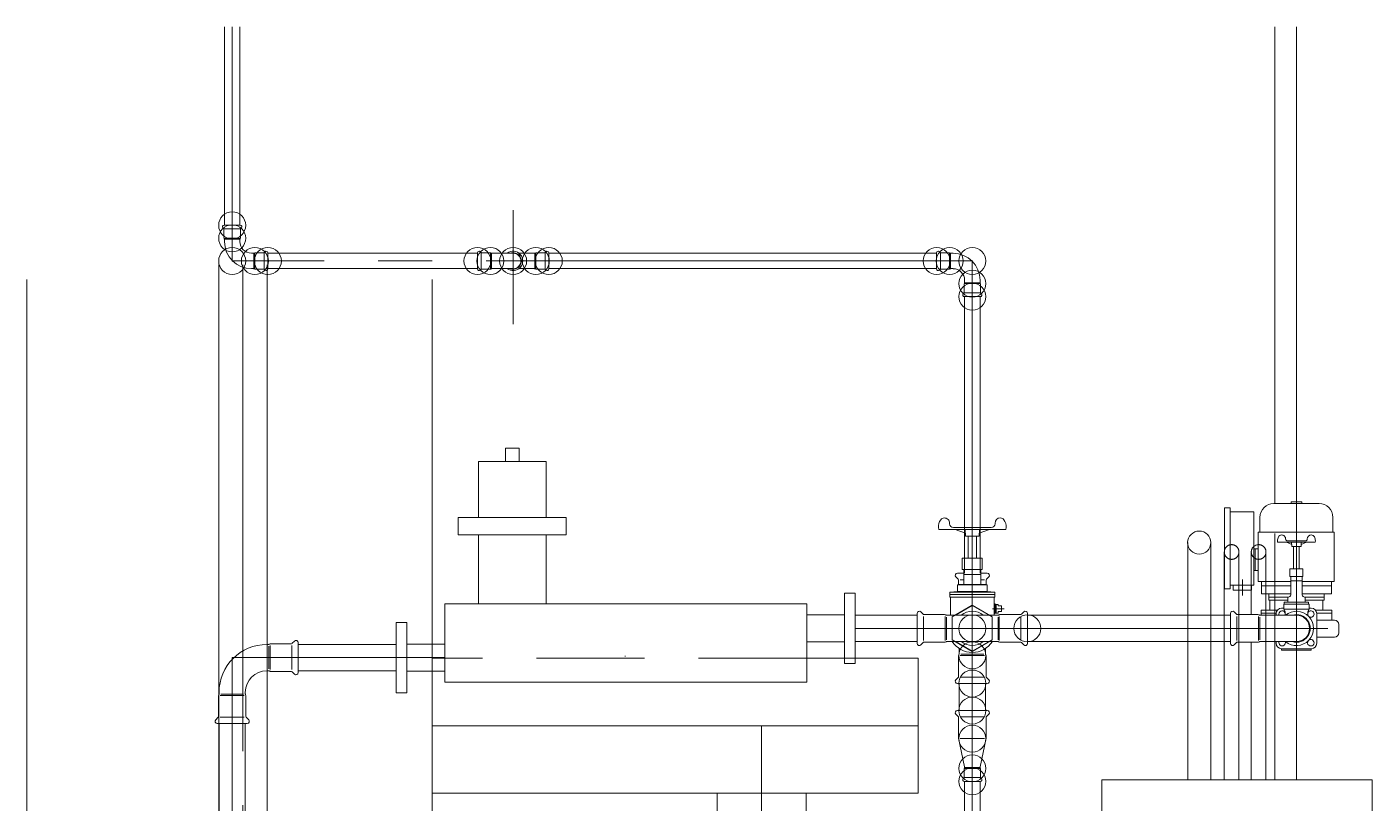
# Model space of a CAD drawing. Units: millimetres at full size, sheet at 1:100. Extents: x -1331 to 21899, y -20013 to -11058.
# Drawn here: x 1598 to 4088, y -16015 to -14578 of the extents above; entities that cross this region are included whole.
import ezdxf

# ---------------------------------------------------------------- set-up
doc = ezdxf.new("R2010")
doc.units = ezdxf.units.MM
doc.header["$LTSCALE"] = 100
doc.header["$PDMODE"] = 32
doc.header["$PDSIZE"] = 50
doc.linetypes.add('CHAIN2', pattern=[12, 9, -1, 1, -1])
doc.linetypes.add('DASHED2', pattern=[3, 2, -1])
for name, color, linetype, lineweight in [('2-0_壁', 7, 'Continuous', 9), ('2-3_給水', 5, 'Continuous', 9), ('2-4_給湯', 1, 'Continuous', 9), ('2-6_膨張水', 1, 'Continuous', 9), ('2-8_排気', 134, 'Continuous', 9), ('2-A_電源', 7, 'Continuous', 9)]:
    doc.layers.add(name, color=color, linetype=linetype, lineweight=lineweight)

msp = doc.modelspace()

# ---------------------------------------------------------------- linework, layer by layer
at = {"layer": '2-0_壁'}
for p, q in [((1598, -17841.6), (1598, -15045.9)), ((2348, -17841.6), (2348, -15045.9))]:
    msp.add_line(p, q, dxfattribs=at)
at = {"layer": '2-3_給水'}
for p, q in [((1953.5, -15019), (1953.5, -15813.9)), ((2042.6, -15019), (2042.6, -15721.3)), ((2042.6, -15769.9), (2042.6, -16339.6)), ((1953.5, -15867.6), (1953.5, -16339.6))]:
    msp.add_line(p, q, dxfattribs=at)
at = {"layer": '2-3_給水', "linetype": 'CHAIN2'}
msp.add_line((1998, -15019), (1998, -17841.6), dxfattribs=at)
at = {"layer": '2-3_給水', "linetype": 'DASHED2'}
for p, q in [((2042.6, -15769.9), (2042.6, -15721.3)), ((1953.5, -15813.9), (1953.5, -15867.6))]:
    msp.add_line(p, q, dxfattribs=at)
at = {"layer": '2-4_給湯'}
for p, q in [((2558.9, -15382.9), (2433.9, -15382.9)), ((2433.9, -15382.9), (2433.9, -15486.4)), ((2558.9, -15486.4), (2558.9, -15382.9)), ((3906, -15460.6), (3990, -15460.6)), ((3938, -15457.6), (3958, -15457.6)), ((3938, -15460.6), (3938, -15457.6)), ((3958, -15460.6), (3958, -15457.6)), ((3815, -15468.6), (3825, -15468.6)), ((3815, -15468.6), (3815, -15618.6)), ((3825, -15468.6), (3825, -15618.6)), ((3825, -15475.6), (3869, -15475.6)), ((3869, -15475.6), (3869, -15611.6)), ((3880.5, -15513.6), (3880.5, -15486.1)), ((4015.5, -15513.6), (4015.5, -15486.1)), ((3285.6, -15505), (3285.9, -15508.6)), ((3285.9, -15508.6), (3410.1, -15508.6)), ((3306, -15497.1), (3306, -15498.1)), ((3313, -15505.1), (3383, -15505.1)), ((3335.3, -15515.3), (3316.4, -15508.6)), ((3335, -15508.6), (3335.5, -15521.1)), ((3361.1, -15508.6), (3360.5, -15521.1)), ((3360.8, -15515.3), (3379.7, -15508.6)), ((3390, -15497.1), (3390, -15498.1)), ((3410.4, -15505), (3410.1, -15508.6)), ((2433.9, -15518.4), (2433.9, -15646.1)), ((2558.9, -15646.1), (2558.9, -15518.4)), ((3335.5, -15521.1), (3360.5, -15521.1)), ((3340.5, -15521.1), (3340.5, -15561.6)), ((3355.5, -15521.1), (3355.5, -15561.6)), ((3877, -15513.6), (4018, -15513.6)), ((3877, -15513.6), (3877, -15604.6)), ((3913, -15529.5), (3913.2, -15532.1)), ((3913.2, -15532.1), (3982.8, -15532.1)), ((3939.3, -15536.6), (3929.7, -15532.1)), ((3931.5, -15529.6), (3964.5, -15529.6)), ((3956.9, -15532.1), (3956.5, -15540.1)), ((3956.7, -15536.6), (3966.3, -15532.1)), ((3983, -15529.5), (3982.8, -15532.1)), ((4018, -15513.6), (4018, -15604.6)), ((3329.5, -15561.6), (3366.5, -15561.6)), ((3329.5, -15561.6), (3329.5, -15582.6)), ((3366.5, -15561.6), (3366.5, -15582.6)), ((3869, -15544.6), (3877, -15544.6)), ((3871.5, -15544.6), (3871.5, -15584.6)), ((3942.8, -15540.1), (3942.8, -15581.6)), ((3953.3, -15540.1), (3953.3, -15581.6)), ((3329.5, -15582.6), (3366.5, -15582.6)), ((3332, -15582.6), (3332, -15591.6)), ((3364, -15582.6), (3364, -15591.6)), ((3869, -15584.6), (3877, -15584.6)), ((3936, -15581.6), (3960, -15581.6)), ((3936, -15581.6), (3936, -15595.6)), ((3960, -15581.6), (3960, -15595.6)), ((3317.5, -15596.4), (3321.7, -15600.6)), ((3320.3, -15589.6), (3332, -15589.6)), ((3321.5, -15610.6), (3320.5, -15611.1)), ((3320.5, -15611.1), (3320.5, -15623.1)), ((3375.5, -15611.1), (3320.5, -15611.1)), ((3374.5, -15610.6), (3321.5, -15610.6)), ((3322.5, -15610.6), (3322.5, -15602.6)), ((3325.7, -15601.4), (3332.5, -15601.4)), ((3332, -15591.6), (3364, -15591.6)), ((3332.5, -15591.6), (3332.5, -15609.7)), ((3348, -15605.6), (3348, -16669.4)), ((3348, -15611.1), (3348, -15623.1)), ((3363.5, -15591.6), (3363.5, -15609.7)), ((3363.5, -15601.4), (3370.3, -15601.4)), ((3364, -15589.6), (3375.7, -15589.6)), ((3373.5, -15610.6), (3373.5, -15602.6)), ((3378.5, -15596.4), (3374.3, -15600.6)), ((3374.5, -15610.6), (3375.5, -15611.1)), ((3375.5, -15611.1), (3375.5, -15623.1)), ((3825, -15611.6), (3869, -15611.6)), ((3831, -15611.6), (3831, -15620.6)), ((3865, -15611.6), (3865, -15620.6)), ((3877, -15604.6), (3937.5, -15604.6)), ((3883, -15604.6), (3883, -15627.6)), ((3936, -15595.6), (3960, -15595.6)), ((3937.5, -15595.6), (3937.5, -15629.9)), ((3937.5, -15603.6), (3958.5, -15603.6)), ((3958.5, -15595.6), (3958.5, -15629.9)), ((3958.5, -15604.6), (4018, -15604.6)), ((4013, -15604.6), (4013, -15627.6)), ((3111.4, -15626.6), (3131.4, -15626.6)), ((3111.4, -15626.6), (3111.4, -15756.6)), ((3131.4, -15626.6), (3131.4, -15756.6)), ((3320.5, -15623.1), (3306.5, -15624.6)), ((3306.5, -15624.6), (3306.5, -15633.6)), ((3389.5, -15624.6), (3306.5, -15624.6)), ((3389.5, -15628.6), (3306.5, -15628.6)), ((3389.5, -15633.6), (3306.5, -15633.6)), ((3307.5, -15633.6), (3307.5, -15663.6)), ((3375.5, -15623.1), (3320.5, -15623.1)), ((3375.5, -15623.1), (3389.5, -15624.6)), ((3388.5, -15633.6), (3388.5, -15663.6)), ((3389.5, -15624.6), (3389.5, -15633.6)), ((3815, -15618.6), (3825, -15618.6)), ((3831, -15620.6), (3865, -15620.6)), ((3883, -15612.6), (3937.5, -15612.6)), ((3883, -15627.6), (3937.5, -15627.6)), ((3897, -15627.6), (3897, -15639.6)), ((3897, -15633.6), (3933.3, -15633.6)), ((3931.9, -15634.1), (3935.5, -15632.7)), ((3931.9, -15634.1), (3931.9, -15643.1)), ((3958.5, -15612.6), (4013, -15612.6)), ((3958.5, -15627.6), (4013, -15627.6)), ((3964.1, -15634.1), (3960.5, -15632.7)), ((3962.7, -15633.6), (3999, -15633.6)), ((3964.1, -15634.1), (3964.1, -15643.1)), ((3999, -15627.6), (3999, -15639.6)), ((2371.4, -15791.1), (2371.4, -15646.1)), ((2371.4, -15646.1), (3041.4, -15646.1)), ((3041.4, -15791.1), (3041.4, -15646.1)), ((3252.8, -15661), (3257, -15665.2)), ((3348, -15649.4), (3317.1, -15667.3)), ((3378.9, -15667.3), (3348, -15649.4)), ((3407, -15655.1), (3385.5, -15655.1)), ((3390.5, -15646.1), (3388.5, -15646.1)), ((3390.5, -15646.1), (3390.5, -15664.1)), ((3392, -15647.6), (3390.5, -15647.6)), ((3392, -15647.1), (3392, -15663.1)), ((3396, -15647.1), (3392, -15647.1)), ((3396, -15647.1), (3396, -15649.6)), ((3402, -15649.6), (3396, -15649.6)), ((3396, -15663.1), (3396, -15660.6)), ((3402, -15660.6), (3396, -15660.6)), ((3402, -15649.6), (3402, -15660.6)), ((3443.2, -15661), (3439, -15665.2)), ((3832.8, -15661), (3837, -15665.2)), ((3882.5, -15657.6), (3912.9, -15657.6)), ((3882.5, -15667.3), (3882.5, -15657.6)), ((3897, -15639.6), (3931.9, -15639.6)), ((3898.9, -15639.6), (3898.9, -15657.6)), ((3920.5, -15654.1), (3924.5, -15654.1)), ((3924.5, -15646.6), (3971.5, -15646.6)), ((3924.5, -15646.6), (3924.5, -15656.1)), ((3924.5, -15656.1), (3971.5, -15656.1)), ((3924.5, -15656.1), (3926.8, -15660)), ((3925.5, -15643.1), (3970.5, -15643.1)), ((3925.5, -15643.1), (3925.5, -15646.6)), ((3926.8, -15660), (3926.8, -15667.3)), ((3964.1, -15639.6), (3999, -15639.6)), ((3969.3, -15660), (3971.5, -15656.1)), ((3969.3, -15660), (3969.3, -15668)), ((3970.5, -15643.1), (3970.5, -15646.6)), ((3971.5, -15646.6), (3971.5, -15656.1)), ((3971.5, -15654.1), (3975.5, -15654.1)), ((3983.1, -15657.6), (4013.5, -15657.6)), ((3997.1, -15639.6), (3997.1, -15657.6)), ((4013.5, -15676.6), (4013.5, -15657.6)), ((2281.4, -15810.6), (2281.4, -15680.6)), ((2281.4, -15680.6), (2301.4, -15680.6)), ((2301.4, -15810.6), (2301.4, -15680.6)), ((3041.4, -15666.6), (3111.4, -15666.6)), ((3131.4, -15667.3), (3246, -15667.3)), ((3246, -15663.9), (3246, -15719.3)), ((3257.9, -15669.3), (3257.9, -15713.9)), ((3296.8, -15666.1), (3259, -15666.1)), ((3298, -15669.3), (3298, -15713.9)), ((3299, -15666.7), (3299.4, -15666.9)), ((3300.1, -15670.5), (3300.1, -15712.7)), ((3300.9, -15667.3), (3395.1, -15667.3)), ((3311, -15712.9), (3311, -15670.2)), ((3385, -15670.2), (3385, -15712.9)), ((3390.5, -15664.1), (3388.5, -15664.1)), ((3392, -15662.6), (3390.5, -15662.6)), ((3396, -15663.1), (3392, -15663.1)), ((3395.9, -15670.5), (3395.9, -15712.7)), ((3397, -15666.7), (3396.6, -15666.9)), ((3398, -15669.3), (3398, -15713.9)), ((3399.2, -15666.1), (3437, -15666.1)), ((3438.1, -15669.3), (3438.1, -15713.9)), ((3450, -15663.9), (3450, -15719.3)), ((3450, -15667.3), (3826, -15667.3)), ((3826, -15719.3), (3826, -15663.9)), ((3837.9, -15713.9), (3837.9, -15669.3)), ((3876.8, -15666.1), (3839, -15666.1)), ((3878, -15713.9), (3878, -15669.3)), ((3879, -15666.7), (3879.4, -15666.9)), ((3880.1, -15712.7), (3880.1, -15670.5)), ((3948, -15667.3), (3880.9, -15667.3)), ((3882.5, -15663.6), (3910.5, -15663.6)), ((3910.5, -15664.1), (3910.5, -15667.3)), ((3985.5, -15663.6), (4013.5, -15663.6)), ((3985.5, -15664.1), (3985.5, -15719.1)), ((3985.5, -15676.6), (4018.5, -15676.6)), ((4026.5, -15699.6), (4026.5, -15684.6)), ((3397.5, -15691.6), (3298.5, -15691.6)), ((3985.5, -15707.6), (4018.5, -15707.6)), ((2042.3, -15721.3), (2045.1, -15721.3)), ((2045.9, -15724.5), (2045.9, -15766.7)), ((2047, -15720.7), (2046.6, -15720.9)), ((2048, -15723.3), (2048, -15767.9)), ((2049.2, -15720.1), (2087, -15720.1)), ((2088.1, -15723.3), (2088.1, -15767.9)), ((2093.2, -15715), (2089, -15719.2)), ((2100, -15717.9), (2100, -15773.3)), ((2100, -15721.3), (2281.4, -15721.3)), ((2301.4, -15720.6), (2371.4, -15720.6)), ((3041.4, -15716.6), (3111.4, -15716.6)), ((3131.4, -15715.9), (3246, -15715.9)), ((3252.8, -15722.1), (3257, -15717.9)), ((3296.8, -15717.1), (3259, -15717.1)), ((3299, -15716.5), (3299.4, -15716.3)), ((3395.1, -15715.9), (3300.9, -15715.9)), ((3348, -15734.3), (3311, -15712.9)), ((3348, -15733.7), (3317.1, -15715.9)), ((3323.7, -15728.8), (3323.7, -15738.7)), ((3385, -15712.9), (3348, -15734.3)), ((3378.9, -15715.9), (3348, -15733.7)), ((3372.3, -15730.9), (3372.3, -15738.7)), ((3397, -15716.5), (3396.6, -15716.3)), ((3399.2, -15717.1), (3437, -15717.1)), ((3443.2, -15722.1), (3439, -15717.9)), ((3450, -15715.9), (3826, -15715.9)), ((3832.8, -15722.1), (3837, -15717.9)), ((3876.8, -15717.1), (3839, -15717.1)), ((3879, -15716.5), (3879.4, -15716.3)), ((3948, -15715.9), (3880.9, -15715.9)), ((3910.5, -15715.9), (3910.5, -15719.1)), ((2706, -15742.9), (2704.9, -15742.9)), ((3131.4, -15756.6), (3111.4, -15756.6)), ((3322.5, -15742.8), (3322.5, -15780.5)), ((3323.1, -15740.5), (3323.3, -15740.2)), ((3325.7, -15741.6), (3370.3, -15741.6)), ((3326.9, -15739.5), (3369.1, -15739.5)), ((3372.9, -15740.5), (3372.7, -15740.2)), ((3373.5, -15742.8), (3373.5, -15780.5)), ((2042.3, -15769.9), (2045.1, -15769.9)), ((2047, -15770.5), (2046.6, -15770.3)), ((2049.2, -15771.1), (2087, -15771.1)), ((2093.2, -15776.1), (2089, -15771.9)), ((2100, -15769.9), (2281.4, -15769.9)), ((2301.4, -15770.6), (2371.4, -15770.6)), ((3317.5, -15786.7), (3321.7, -15782.5)), ((3325.7, -15781.7), (3370.3, -15781.7)), ((3378.5, -15786.7), (3374.3, -15782.5)), ((1953.7, -15809.9), (1953.7, -15812.7)), ((2002.3, -15809.9), (2002.3, -15812.7)), ((2301.4, -15810.6), (2281.4, -15810.6)), ((3041.4, -15791.1), (2371.4, -15791.1)), ((3320.3, -15793.6), (3375.7, -15793.6)), ((3323.7, -15843.6), (3323.7, -15793.6)), ((3372.3, -15843.6), (3372.3, -15793.6)), ((1952.5, -15816.8), (1952.5, -15854.5)), ((1953.1, -15814.5), (1953.3, -15814.2)), ((1955.7, -15815.6), (2000.3, -15815.6)), ((1956.9, -15813.5), (1999.1, -15813.5)), ((2002.9, -15814.5), (2002.7, -15814.2)), ((2003.5, -15816.8), (2003.5, -15854.5)), ((1947.5, -15860.7), (1951.7, -15856.5)), ((1955.7, -15855.7), (2000.3, -15855.7)), ((2008.5, -15860.7), (2004.3, -15856.5)), ((3317.5, -15850.4), (3321.7, -15854.6)), ((3320.3, -15843.6), (3375.7, -15843.6)), ((3322.5, -15893.7), (3322.5, -15856.6)), ((3325.7, -15855.4), (3370.3, -15855.4)), ((3373.5, -15893.7), (3373.5, -15856.6)), ((3378.5, -15850.4), (3374.3, -15854.6)), ((1950.3, -15867.6), (2005.7, -15867.6)), ((1953.7, -15867.6), (1953.7, -17841.6)), ((2002.3, -15867.6), (2002.3, -17841.6)), ((3322.6, -15895), (3333.7, -15948)), ((3325.7, -15895.6), (3370.3, -15895.6)), ((3373.4, -15895), (3362.3, -15948)), ((3332.7, -15967.1), (3332.7, -15951.8)), ((3362.3, -15950.6), (3333.7, -15950.6)), ((3361.3, -15948.8), (3334.7, -15948.8)), ((3363.3, -15967.1), (3363.3, -15951.8)), ((3331, -15969.6), (3332.2, -15968.4)), ((3363, -15974.6), (3333, -15974.6)), ((3333.7, -15967.8), (3362.3, -15967.8)), ((3333.7, -16315.1), (3333.7, -15974.6)), ((3362.3, -15974.6), (3362.3, -16316.2)), ((3365.1, -15969.6), (3363.9, -15968.4))]:
    msp.add_line(p, q, dxfattribs=at)
at = {"layer": '2-4_給湯', "linetype": 'CHAIN2'}
for p, q in [((3948, -15435.9), (3948, -15748.6)), ((3348, -15470), (3348, -16669.4)), ((3848, -15601.2), (3848, -15630.6)), ((3131.4, -15691.6), (4006.2, -15691.6)), ((1978, -17841.6), (1978, -15745.6)), ((2371.4, -15745.6), (1978, -15745.6))]:
    msp.add_line(p, q, dxfattribs=at)
at = {"layer": '2-4_給湯'}
for points in [[(2508.9, -15382.9), (2508.9, -15357.9), (2483.9, -15357.9), (2483.9, -15382.9)], [(3939.1, -15532.1), (3939.5, -15540.1), (3956.5, -15540.1)], [(3385, -15670.2), (3348, -15648.8), (3311, -15670.2)], [(3920.5, -15729.1), (3975.5, -15729.1), (3975.5, -15731.6)], [(3920.5, -15729.1), (3920.5, -15731.6), (3975.5, -15731.6)]]:
    msp.add_lwpolyline(points, dxfattribs=at)
msp.add_lwpolyline([(2396.4, -15518.4), (2596.4, -15518.4), (2596.4, -15486.4), (2396.4, -15486.4)], close=True, dxfattribs=at)
for centre, radius, start, end in [((3906, -15486.1), 25.5, 90, 180), ((3990, -15486.1), 25.5, 0, 90), ((3296, -15495.1), 8, 90.0002, 145.228), ((3296, -15497.1), 10, 0, 90.0002), ((3400, -15497.1), 10, 90.0002, 180), ((3400, -15495.1), 8, 34.7719, 90.0002), ((3307.5, -15503), 22, 145.228, 185), ((3313, -15498.1), 7, 180, 270), ((3383, -15498.1), 7, 269.9999, 359.9999), ((3388.5, -15503), 22, 355, 34.7719), ((3930, -15529.5), 17, 154.791, 180), ((3920.5, -15525.1), 6.5, 90.0002, 154.791), ((3920.5, -15526.1), 7.5, 0, 90.0002), ((3931.5, -15526.1), 3.5, 180, 270), ((3964.5, -15526.1), 3.5, 269.9999, 359.9999), ((3975.5, -15526.1), 7.5, 90.0002, 180), ((3975.5, -15525.1), 6.5, 25.2088, 90.0002), ((3966, -15529.5), 17, 0, 25.2088), ((3320.3, -15593.6), 4, 90, 225), ((3319.7, -15602.6), 2.8, 0, 45), ((3324.5, -15609.7), 8, 353.5624, 360), ((3371.5, -15609.7), 8, 180, 186.4376), ((3376.3, -15602.6), 2.8, 135, 180), ((3375.7, -15593.6), 4, 315, 90), ((3934.5, -15629.9), 3, 290, 0), ((3961.5, -15629.9), 3, 180, 250), ((3250, -15663.9), 4, 45, 180), ((3348, -15691.6), 31.7, 50.0461, 129.9539), ((3446, -15663.9), 4, 0, 135), ((3830, -15663.9), 4, 45, 180), ((3920.5, -15664.1), 10, 90, 180), ((3921.5, -15665), 6, 28.63, 201.6786), ((3948, -15691.6), 31.7, 230.0461, 129.9539), ((3974.5, -15665), 6, 238.6172, 151.3703), ((3975.5, -15664.1), 10, 0, 90), ((3259, -15663.3), 2.8, 225, 270), ((3296.8, -15670.6), 4.5, 60, 90), ((3300.9, -15664.3), 3, 240, 270), ((3252.5, -15663.6), 55, 356.2173, 360), ((3443.5, -15663.6), 55, 180, 183.7827), ((3395.1, -15664.3), 3, 270, 300), ((3399.2, -15670.6), 4.5, 90, 120), ((3437, -15663.3), 2.8, 270, 315), ((3839, -15663.3), 2.8, 225, 270), ((3876.8, -15670.6), 4.5, 60, 90), ((3880.9, -15664.3), 3, 240, 270), ((3948, -15691.6), 25.5, 252.3528, 107.6472), ((3948, -15691.6), 24.3, 270, 90), ((4018.5, -15684.6), 8, 0, 90), ((4018.5, -15699.6), 8, 270, 0), ((2042.3, -15809.9), 88.6, 90, 180), ((2045.1, -15718.3), 3, 270, 300), ((2049.2, -15724.6), 4.5, 90, 120), ((2087, -15717.3), 2.8, 270, 315), ((2096, -15717.9), 4, 0, 135), ((3250, -15719.3), 4, 180, 315), ((3259, -15719.9), 2.8, 90, 135), ((3296.8, -15712.6), 4.5, 270, 300), ((3300.9, -15718.9), 3, 90, 120), ((3348, -15691.6), 44.5, 213.0976, 326.9024), ((3348, -15691.6), 31.7, 230.0461, 309.9539), ((3387.3, -15730.9), 15, 171.8788, 180), ((3387.3, -15730.9), 15, 90, 98.1212), ((3395.1, -15718.9), 3, 60, 90), ((3399.2, -15712.6), 4.5, 240, 270), ((3437, -15719.9), 2.8, 45, 90), ((3446, -15719.3), 4, 225, 0), ((3830, -15719.3), 4, 180, 315), ((3839, -15719.9), 2.8, 90, 135), ((3876.8, -15712.6), 4.5, 270, 300), ((3880.9, -15718.9), 3, 90, 120), ((3920.5, -15719.1), 10, 180, 270), ((3921.5, -15718.1), 6, 158.3214, 21.6786), ((3974.5, -15718.1), 6, 148.6172, 121.3828), ((3975.5, -15719.1), 10, 270, 0), ((3327, -15742.8), 4.5, 150, 180), ((3320.7, -15738.7), 3, 330, 0), ((3375.3, -15738.7), 3, 180, 210), ((3369, -15742.8), 4.5, 0, 30), ((2042.3, -15809.9), 40, 90, 180), ((2045.1, -15772.9), 3, 60, 90), ((2049.2, -15766.6), 4.5, 240, 270), ((2087, -15773.9), 2.8, 45, 90), ((2096, -15773.3), 4, 225, 0), ((3319.7, -15780.5), 2.8, 315, 0), ((3376.3, -15780.5), 2.8, 180, 225), ((3320.3, -15789.6), 4, 135, 270), ((3375.7, -15789.6), 4, 270, 45), ((1957, -15816.8), 4.5, 150, 180), ((1950.7, -15812.7), 3, 330, 0), ((2005.3, -15812.7), 3, 180, 210), ((1999, -15816.8), 4.5, 0, 30), ((1950.3, -15863.6), 4, 135, 270), ((1949.7, -15854.5), 2.8, 315, 0), ((2006.3, -15854.5), 2.8, 180, 225), ((2005.7, -15863.6), 4, 270, 45), ((3320.3, -15847.6), 4, 90, 225), ((3319.7, -15856.6), 2.8, 0, 45), ((3376.3, -15856.6), 2.8, 135, 180), ((3375.7, -15847.6), 4, 315, 90), ((3328.5, -15893.7), 6, 180, 191.7977), ((3367.5, -15893.7), 6, 348.2023, 0), ((3337.2, -15951.8), 4.5, 150.0736, 180), ((3330.7, -15948), 3, 330.0736, 0), ((3365.3, -15948), 3, 180, 209.9264), ((3358.8, -15951.8), 4.5, 0, 29.9264), ((3333, -15971.7), 2.9, 135, 270), ((3330.8, -15967.1), 1.9, 315, 0), ((3363, -15971.7), 2.9, 270, 45), ((3365.2, -15967.1), 1.9, 180, 225)]:
    msp.add_arc(centre, radius, start, end, dxfattribs=at)
for p in [(3348, -15691.6), (3450, -15691.6), (3348, -15741.6), (3348, -15793.6), (3348, -15843.6), (3348, -15895.6), (3348, -15950.6), (3348, -15974.6)]:
    msp.add_point(p, dxfattribs=at)
at = {"layer": '2-6_膨張水'}
for p, q in [((1963.7, -14945.6), (1963.7, -14578.5)), ((1992.3, -14945.6), (1992.3, -14578.5)), ((1961, -14950.5), (1962.2, -14951.7)), ((1962.7, -14953.1), (1962.7, -14968.4)), ((1963, -14945.6), (1993, -14945.6)), ((1992.3, -14952.3), (1963.7, -14952.3)), ((1993.3, -14953.1), (1993.3, -14968.4)), ((1995.1, -14950.5), (1993.9, -14951.7)), ((1963.7, -14969.6), (1992.3, -14969.6)), ((1963.7, -14972.1), (1963.7, -14975.8)), ((1964.7, -14971.3), (1991.3, -14971.3)), ((1992.3, -14972.1), (1992.3, -14975.8)), ((2017.5, -14997.3), (2013.7, -14997.3)), ((2018.2, -14998.3), (2018.2, -15024.8)), ((2020, -14997.3), (2020, -15025.8)), ((2036.5, -14996.3), (2021.2, -14996.3)), ((2037.2, -15025.8), (2037.2, -14997.3)), ((2039.1, -14994.5), (2037.8, -14995.7)), ((2044, -14996.6), (2044, -15026.6)), ((2432, -14997.3), (2044, -14997.3)), ((2432, -15026.6), (2432, -14996.6)), ((2437, -14994.5), (2438.2, -14995.7)), ((2438.8, -14997.3), (2438.8, -15025.8)), ((2439.5, -14996.3), (2454.8, -14996.3)), ((2456, -15025.8), (2456, -14997.3)), ((2457.8, -15024.8), (2457.8, -14998.3)), ((2458.5, -14997.3), (2498, -14997.3)), ((2537.5, -14997.3), (2508.8, -14997.3)), ((2538.2, -14998.3), (2538.2, -15024.8)), ((2540, -14997.3), (2540, -15025.8)), ((2556.5, -14996.3), (2541.2, -14996.3)), ((2557.2, -15025.8), (2557.2, -14997.3)), ((2559.1, -14994.5), (2557.8, -14995.7)), ((2564, -14996.6), (2564, -15026.6)), ((2564, -14997.3), (3282, -14997.3)), ((3282, -15026.6), (3282, -14996.6)), ((3287, -14994.5), (3288.2, -14995.7)), ((3288.8, -14997.3), (3288.8, -15025.8)), ((3289.5, -14996.3), (3304.8, -14996.3)), ((3306, -15025.8), (3306, -14997.3)), ((3307.8, -15024.8), (3307.8, -14998.3)), ((3308.5, -14997.3), (3312.3, -14997.3)), ((2017.5, -15025.8), (2013.7, -15025.8)), ((2036.5, -15026.8), (2021.2, -15026.8)), ((2039.1, -15028.6), (2037.8, -15027.4)), ((2044, -15025.8), (2432, -15025.8)), ((2437, -15028.6), (2438.2, -15027.4)), ((2439.5, -15026.8), (2454.8, -15026.8)), ((2458.5, -15025.8), (2498, -15025.8)), ((2537.5, -15025.8), (2508.8, -15025.8)), ((2556.5, -15026.8), (2541.2, -15026.8)), ((2559.1, -15028.6), (2557.8, -15027.4)), ((3282, -15025.8), (2564, -15025.8)), ((3287, -15028.6), (3288.2, -15027.4)), ((3289.5, -15026.8), (3304.8, -15026.8)), ((3308.5, -15025.8), (3312.3, -15025.8)), ((3332.7, -15070.1), (3332.7, -15054.8)), ((3333.7, -15051), (3333.7, -15047.3)), ((3362.3, -15053.6), (3333.7, -15053.6)), ((3361.3, -15051.8), (3334.7, -15051.8)), ((3362.3, -15051), (3362.3, -15047.3)), ((3363.3, -15070.1), (3363.3, -15054.8)), ((3331, -15072.6), (3332.2, -15071.4)), ((3363, -15077.6), (3333, -15077.6)), ((3333.7, -15070.8), (3362.3, -15070.8)), ((3333.7, -15077.6), (3333.7, -15505.1)), ((3362.3, -15077.6), (3362.3, -15505.1)), ((3365.1, -15072.6), (3363.9, -15071.4)), ((3333.7, -15514.7), (3333.7, -15561.6)), ((3362.3, -15514.7), (3362.3, -15561.6))]:
    msp.add_line(p, q, dxfattribs=at)
at = {"layer": '2-6_膨張水', "linetype": 'CHAIN2'}
for p, q in [((1978, -15011.6), (1978, -14578.5)), ((2498, -14917.4), (2498, -15128.3)), ((3348, -15011.6), (1978, -15011.6)), ((3348, -15691.6), (3348, -15011.6))]:
    msp.add_line(p, q, dxfattribs=at)
at = {"layer": '2-6_膨張水', "linetype": 'DASHED2'}
for p, q in [((3333.7, -15505.1), (3333.7, -15514.7)), ((3362.3, -15505.1), (3362.3, -15514.7)), ((3333.7, -15561.6), (3333.7, -15589.6)), ((3362.3, -15561.6), (3362.3, -15589.6))]:
    msp.add_line(p, q, dxfattribs=at)
at = {"layer": '2-6_膨張水'}
for centre, radius, start, end in [((1963, -14948.5), 2.9, 90, 225), ((1960.8, -14953.1), 1.9, 0, 45), ((1993, -14948.5), 2.9, 315, 90), ((1995.2, -14953.1), 1.9, 135, 180), ((1967.2, -14968.4), 4.5, 180, 209.9264), ((1960.7, -14972.1), 3, 0, 29.9264), ((2013.7, -14975.8), 50, 180, 270), ((1995.3, -14972.1), 3, 150.0736, 180), ((2013.7, -14975.8), 21.4, 180, 270), ((1988.8, -14968.4), 4.5, 330.0736, 0), ((2017.5, -14994.3), 3, 270, 299.9264), ((2021.2, -15000.8), 4.5, 90, 119.9264), ((2036.5, -14994.4), 1.9, 270, 315), ((2041.1, -14996.6), 2.9, 0, 135), ((2434.9, -14996.6), 2.9, 45, 180), ((2439.5, -14994.4), 1.9, 225, 270), ((2454.8, -15000.8), 4.5, 60.0736, 90), ((2458.5, -14994.3), 3, 240.0736, 270), ((2498, -15011.6), 17.9, 232.9703, 127.0296), ((2498, -15011.6), 15.3, 249.1633, 110.8367), ((2498, -15011.6), 14.3, 270, 90), ((2537.5, -14994.3), 3, 270, 299.9264), ((2541.2, -15000.8), 4.5, 90, 119.9264), ((2556.5, -14994.4), 1.9, 270, 315), ((2561.1, -14996.6), 2.9, 0, 135), ((3284.9, -14996.6), 2.9, 45, 180), ((3289.5, -14994.4), 1.9, 225, 270), ((3304.8, -15000.8), 4.5, 60.0736, 90), ((3308.5, -14994.3), 3, 240.0736, 270), ((3312.3, -15047.3), 50, 0, 90), ((2017.5, -15028.8), 3, 60.0736, 90), ((2021.2, -15022.3), 4.5, 240.0736, 270), ((2036.5, -15028.7), 1.9, 45, 90), ((2041.1, -15026.6), 2.9, 225, 0), ((2434.9, -15026.6), 2.9, 180, 315), ((2439.5, -15028.7), 1.9, 90, 135), ((2454.8, -15022.3), 4.5, 270, 299.9264), ((2458.5, -15028.8), 3, 90, 119.9264), ((2537.5, -15028.8), 3, 60.0736, 90), ((2541.2, -15022.3), 4.5, 240.0736, 270), ((2556.5, -15028.7), 1.9, 45, 90), ((2561.1, -15026.6), 2.9, 225, 0), ((3284.9, -15026.6), 2.9, 180, 315), ((3289.5, -15028.7), 1.9, 90, 135), ((3304.8, -15022.3), 4.5, 270, 299.9264), ((3308.5, -15028.8), 3, 90, 119.9264), ((3312.3, -15047.3), 21.4, 0, 90), ((3337.2, -15054.8), 4.5, 150.0736, 180), ((3330.7, -15051), 3, 330.0736, 0), ((3365.3, -15051), 3, 180, 209.9264), ((3358.8, -15054.8), 4.5, 0, 29.9264), ((3333, -15074.7), 2.9, 135, 270), ((3330.8, -15070.1), 1.9, 315, 0), ((3363, -15074.7), 2.9, 270, 45), ((3365.2, -15070.1), 1.9, 180, 225)]:
    msp.add_arc(centre, radius, start, end, dxfattribs=at)
for p in [(1978, -14945.6), (1978, -14969.6), (1978, -15011.6), (2020, -15011.6), (2044, -15011.6), (2432, -15011.6), (2456, -15011.6), (2498, -15011.6), (2540, -15011.6), (2564, -15011.6), (3282, -15011.6), (3306, -15011.6), (3348, -15011.6), (3348, -15053.6), (3348, -15077.6)]:
    msp.add_point(p, dxfattribs=at)
at = {"layer": '2-8_排気', "linetype": 'DASHED2'}
msp.add_line((3041.4, -15746.6), (2348, -15746.6), dxfattribs=at)
at = {"layer": '2-8_排気'}
for p, q in [((3248, -15746.6), (3041.4, -15746.6)), ((3248, -15746.6), (3248, -15996.6)), ((3248, -15996.6), (2348, -15996.6)), ((2875.4, -15996.6), (2875.4, -16159.6)), ((3040.6, -15996.6), (3040.6, -16159.6))]:
    msp.add_line(p, q, dxfattribs=at)
at = {"layer": '2-8_排気', "linetype": 'CHAIN2'}
for p, q in [((2348, -15871.6), (3248, -15871.6)), ((2958, -15871.6), (2958, -17090.9))]:
    msp.add_line(p, q, dxfattribs=at)
at = {"layer": '2-A_電源'}
for p, q in [((3908, -14578.5), (3908, -15460.6)), ((3948, -14578.5), (3948, -15457.6)), ((3746.7, -15532.9), (3746.7, -15667.3)), ((3789.4, -15532.9), (3789.4, -15667.3)), ((3814.4, -15550.2), (3814.4, -15667.3)), ((3841.6, -15620.6), (3841.6, -15666.1)), ((3864.4, -15620.6), (3864.4, -15666.1)), ((3891.6, -15627.6), (3891.6, -15657.6)), ((3746.7, -15715.9), (3746.7, -15971.6)), ((3789.4, -15715.9), (3789.4, -15971.6)), ((3814.4, -15715.9), (3814.4, -15971.6)), ((3841.6, -15717.1), (3841.6, -15971.6)), ((3864.4, -15717.1), (3864.4, -15971.6)), ((3891.6, -15715.9), (3891.6, -15971.6)), ((3908, -15715.9), (3908, -15971.6)), ((3948, -15731.6), (3948, -15971.6))]:
    msp.add_line(p, q, dxfattribs=at)
at = {"layer": '2-A_電源', "linetype": 'DASHED2'}
for p, q in [((3908, -15715.9), (3908, -15460.6)), ((3948, -15457.6), (3948, -15731.6)), ((3841.6, -15620.6), (3841.6, -15549)), ((3864.4, -15620.6), (3864.4, -15550.3)), ((3891.6, -15627.6), (3891.6, -15550.5)), ((3891.6, -15715.9), (3891.6, -15657.6)), ((3746.7, -15667.3), (3746.7, -15715.9)), ((3789.4, -15715.9), (3789.4, -15667.3)), ((3814.4, -15667.3), (3814.4, -15715.9)), ((3841.6, -15717.1), (3841.6, -15666.1))]:
    msp.add_line(p, q, dxfattribs=at)
at = {"layer": '2-A_電源'}
msp.add_lwpolyline([(3588, -15971.6), (3588, -16771.6), (4088, -16771.6), (4088, -15971.6)], close=True, dxfattribs=at)
msp.add_circle((3768, -15532.9), 21.4, dxfattribs=at)
at = {"layer": '2-A_電源', "linetype": 'DASHED2'}
for centre, start, end in [((3828, -15550.2), 197.0755, 162.9245), ((3878, -15550.2), 131.4372, 94.2183)]:
    msp.add_arc(centre, 13.6, start, end, dxfattribs=at)
at = {"layer": '2-A_電源'}
for centre, start, end in [((3878, -15550.2), 94.2183, 131.4372), ((3828, -15550.2), 162.9245, 197.0755)]:
    msp.add_arc(centre, 13.6, start, end, dxfattribs=at)

doc.saveas('drawing.dxf')
